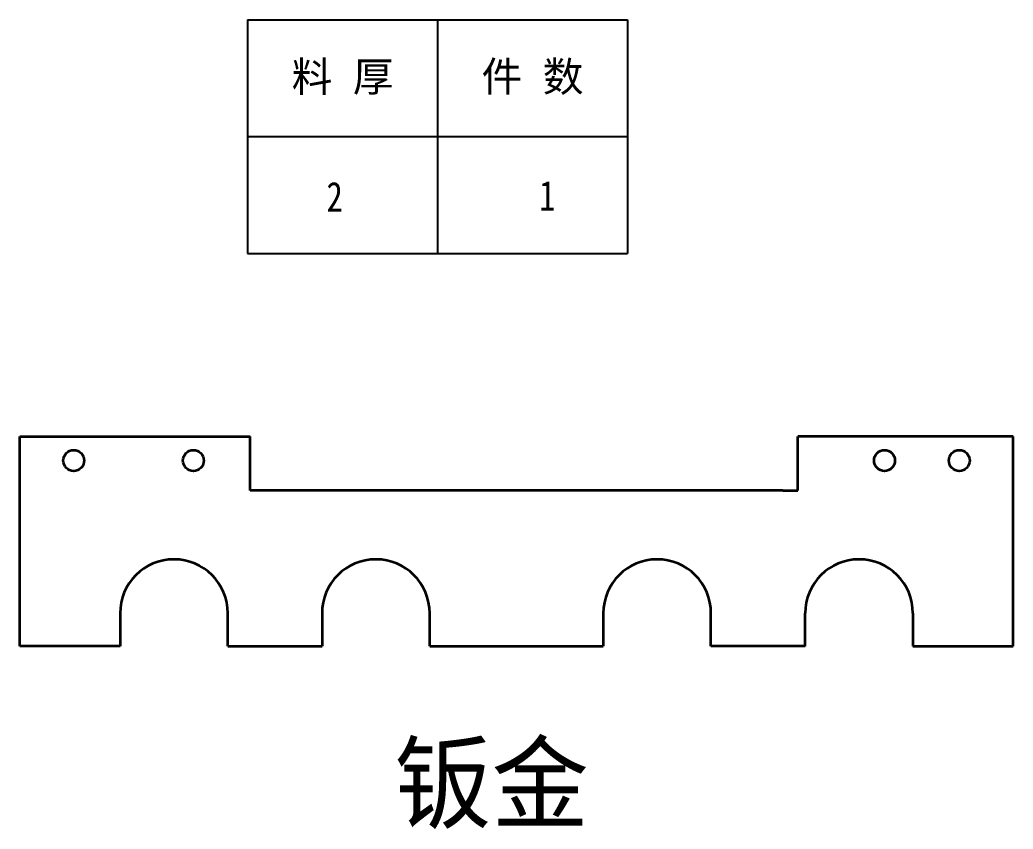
# Model space of a CAD drawing. Header units: millimetres. Extents: x -15766 to 80009, y -9701 to 15159.
# Drawn here: x 12647.1 to 12979.1, y 13569.4 to 13839.7 of the extents above; entities that cross this region are included whole.
import ezdxf
from ezdxf.enums import TextEntityAlignment as Align

# ---------------------------------------------------------------- set-up
doc = ezdxf.new("R2010")
doc.units = ezdxf.units.MM
doc.layers.add('07', color=7, linetype='Continuous')
doc.layers.add('AM_VIS', color=7, linetype='Continuous', lineweight=18)
doc.layers.add('word_dim', color=9, linetype='Continuous', lineweight=18)
doc.styles.add('DIM', font='', dxfattribs={"width": 0.8})
doc.styles.get('DIM').set_extended_font_data('NSimSun')

# ---------------------------------------------------------------- blocks, each defined once
blk = doc.blocks.new('*T2185')
at = {"color": 0, "linetype": 'ByBlock', "lineweight": -2, "transparency": 16777216}
for p, q in [((0, 0), (127, 0)), ((0, 0), (0, -78)), ((63.5, 0), (63.5, -78)), ((127, 0), (127, -78)), ((0, -39), (127, -39)), ((0, -78), (127, -78))]:
    blk.add_line(p, q, dxfattribs=at)
at = {"color": 0, "transparency": 16777216, "char_height": 10, "width": 60.5, "attachment_point": 5}
for s, insert in [('{\\fSimSun|b0|i0|c134|p2;料 厚}', (31.75, -19.5)), ('{\\fSimSun|b0|i0|c134|p2;件 数}', (95.25, -19.5))]:
    blk.add_mtext(s, dxfattribs=dict(at, insert=insert))
blk = doc.blocks.new('拆图参数')
blk.add_blockref('*T2185', (-63.5, 78))
at = {"style": 'DIM', "width": 0.8}
blk.add_attdef('6', text='', height=10, dxfattribs=at).set_placement((-37.13, 18.91), align=Align.MIDDLE_LEFT)
blk.add_attdef('1', text='', height=10, dxfattribs=at).set_placement((36.65, 19.27), align=Align.MIDDLE_CENTER)

msp = doc.modelspace()

# ---------------------------------------------------------------- linework, layer by layer
at = {"layer": 'AM_VIS', "lineweight": 35}
for p, q in [((12647.07039, 13630.4973), (12647.07039, 13700.4973)), ((12647.07039, 13700.4973), (12724.07039, 13700.4973)), ((12724.07039, 13682.4973), (12724.07039, 13700.4973)), ((12979.07039, 13700.4973), (12907.07039, 13700.4973)), ((12907.07039, 13682.4973), (12907.07039, 13700.4973)), ((12979.07039, 13630.4973), (12979.07039, 13700.4973)), ((12902.07039, 13682.4973), (12724.07039, 13682.4973)), ((12902.07039, 13682.4973), (12907.07039, 13682.4973)), ((12716.57039, 13630.4973), (12716.57039, 13641.4973)), ((12748.07039, 13641.4973), (12748.07039, 13630.4973)), ((12784.07039, 13630.4973), (12784.07039, 13641.4973)), ((12842.07039, 13641.4973), (12842.07039, 13630.4973)), ((12878.07039, 13630.4973), (12878.07039, 13641.4973)), ((12909.57039, 13630.4973), (12909.57039, 13641.4973)), ((12945.57039, 13641.4973), (12945.57039, 13630.4973)), ((12680.57039, 13630.4973), (12647.07039, 13630.4973)), ((12716.57039, 13630.4973), (12748.07039, 13630.4973)), ((12784.07039, 13630.4973), (12842.07039, 13630.4973)), ((12909.57039, 13630.4973), (12878.07039, 13630.4973)), ((12945.57039, 13630.4973), (12979.07039, 13630.4973))]:
    msp.add_line(p, q, dxfattribs=at)
at = {"layer": 'AM_VIS', "lineweight": 35, "ltscale": 0.275}
msp.add_line((12680.57039, 13641.4973), (12680.57039, 13630.4973), dxfattribs=at)
at = {"layer": 'AM_VIS', "lineweight": 35}
for centre in [(12665.07039, 13692.4973), (12705.07039, 13692.4973), (12936.07039, 13692.4973), (12961.07039, 13692.4973)]:
    msp.add_circle(centre, 3.5, dxfattribs=at)
for centre, radius, start, end in [((12665.07039, 13692.4973), 3.5, 27.602114, 28.648691), ((12961.07039, 13692.4973), 3.5, 151.351309, 152.397886), ((12698.57039, 13641.4973), 18, 0.000005, 180), ((12766.07039, 13641.4973), 18, 0, 179.999995), ((12860.07039, 13641.4973), 18, 0, 179.999995), ((12927.57039, 13641.4973), 18, 0, 179.999995)]:
    msp.add_arc(centre, radius, start, end, dxfattribs=at)

# ---------------------------------------------------------------- block references
at = {"layer": '07'}
msp.add_blockref('拆图参数', (12786.69279, 13761.6787), dxfattribs=at).add_auto_attribs({'1': '1', '6': '2'})

# ---------------------------------------------------------------- texts
at = {"layer": 'word_dim', "color": 3, "insert": (12772.25022, 13597.29085), "char_height": 25, "width": 116.6634772, "attachment_point": 1}
msp.add_mtext('钣金', dxfattribs=at)

doc.saveas('drawing.dxf')
